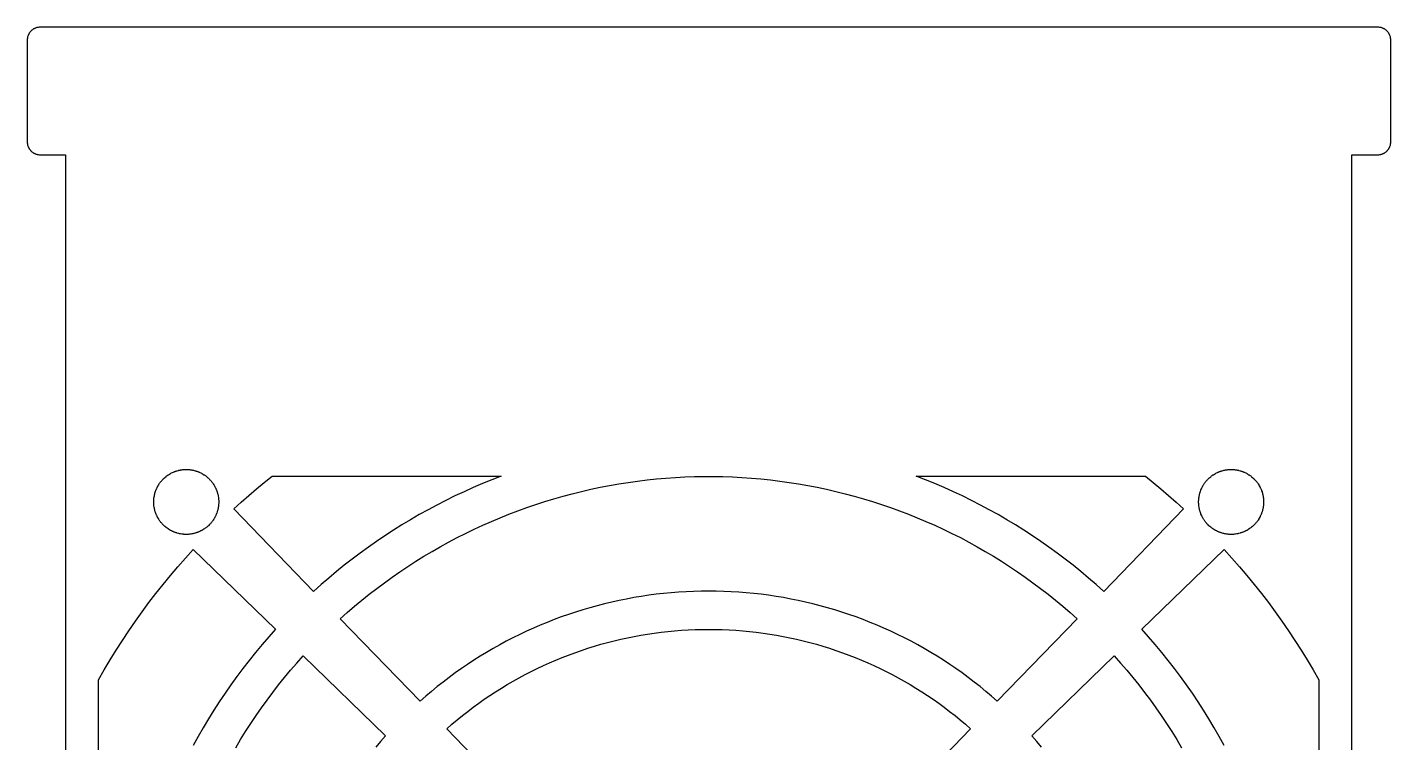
# Model space of a CAD drawing. Header units: metres. Extents: x -3 to 104, y -8 to 148.
# Drawn here: x -3 to 104, y 92.1 to 148.2 of the extents above; entities that cross this region are included whole.
import ezdxf

# ---------------------------------------------------------------- set-up
doc = ezdxf.new("R2010")
doc.units = ezdxf.units.M

msp = doc.modelspace()

# ---------------------------------------------------------------- linework, layer by layer
for p, q in [((-2.90625, 147.673), (-2.91309, 147.656)), ((-2.88281, 147.72), (-2.90625, 147.673)), ((-2.875, 147.734), (-2.88281, 147.72)), ((-2.86621, 147.75), (-2.875, 147.734)), ((-2.85742, 147.765), (-2.86621, 147.75)), ((-2.84766, 147.78), (-2.85742, 147.765)), ((-2.83887, 147.795), (-2.84766, 147.78)), ((-2.8291, 147.81), (-2.83887, 147.795)), ((-2.81934, 147.823), (-2.8291, 147.81)), ((-2.80859, 147.838), (-2.81934, 147.823)), ((-2.79883, 147.852), (-2.80859, 147.838)), ((-2.77734, 147.879), (-2.79883, 147.852)), ((-2.76562, 147.893), (-2.77734, 147.879)), ((-2.75488, 147.906), (-2.76562, 147.893)), ((-2.71973, 147.944), (-2.75488, 147.906)), ((-2.69434, 147.97), (-2.71973, 147.944)), ((-2.65625, 148.005), (-2.69434, 147.97)), ((-2.64258, 148.016), (-2.65625, 148.005)), ((-2.62891, 148.027), (-2.64258, 148.016)), ((-2.60156, 148.049), (-2.62891, 148.027)), ((-2.58789, 148.059), (-2.60156, 148.049)), ((-2.57324, 148.069), (-2.58789, 148.059)), ((-2.55957, 148.079), (-2.57324, 148.069)), ((-2.54492, 148.089), (-2.55957, 148.079)), ((-2.53027, 148.098), (-2.54492, 148.089)), ((-2.51465, 148.107), (-2.53027, 148.098)), ((-2.5, 148.116), (-2.51465, 148.107)), ((-2.48438, 148.125), (-2.5, 148.116)), ((-2.46973, 148.133), (-2.48438, 148.125)), ((-2.42285, 148.156), (-2.46973, 148.133)), ((-2.40625, 148.163), (-2.42285, 148.156)), ((-2.39062, 148.171), (-2.40625, 148.163)), ((-2.375, 148.177), (-2.39062, 148.171)), ((-2.3584, 148.184), (-2.375, 148.177)), ((-2.30859, 148.201), (-2.3584, 148.184)), ((-2.24219, 148.221), (-2.30859, 148.201)), ((-2.22461, 148.225), (-2.24219, 148.221)), ((-2.20801, 148.229), (-2.22461, 148.225)), ((-2.19043, 148.231), (-2.20801, 148.229)), ((-2.17383, 148.234), (-2.19043, 148.231)), ((-2.15625, 148.237), (-2.17383, 148.234)), ((-2.13965, 148.24), (-2.15625, 148.237)), ((-2.06934, 148.248), (-2.13965, 148.24)), ((-2.05273, 148.249), (-2.06934, 148.248)), ((-2.03516, 148.249), (-2.05273, 148.249)), ((-2.01758, 148.25), (-2.03516, 148.249)), ((103.018, 148.25), (-2.01758, 148.25)), ((103.035, 148.249), (103.018, 148.25)), ((103.053, 148.249), (103.035, 148.249)), ((103.069, 148.248), (103.053, 148.249)), ((103.14, 148.24), (103.069, 148.248)), ((103.156, 148.237), (103.14, 148.24)), ((103.174, 148.234), (103.156, 148.237)), ((103.19, 148.231), (103.174, 148.234)), ((103.208, 148.229), (103.19, 148.231)), ((103.225, 148.225), (103.208, 148.229)), ((103.242, 148.221), (103.225, 148.225)), ((103.309, 148.201), (103.242, 148.221)), ((103.358, 148.184), (103.309, 148.201)), ((103.375, 148.177), (103.358, 148.184)), ((103.391, 148.171), (103.375, 148.177)), ((103.406, 148.163), (103.391, 148.171)), ((103.423, 148.156), (103.406, 148.163)), ((103.47, 148.133), (103.423, 148.156)), ((103.484, 148.125), (103.47, 148.133)), ((103.5, 148.116), (103.484, 148.125)), ((103.515, 148.107), (103.5, 148.116)), ((103.53, 148.098), (103.515, 148.107)), ((103.545, 148.089), (103.53, 148.098)), ((103.56, 148.079), (103.545, 148.089)), ((103.573, 148.069), (103.56, 148.079)), ((103.588, 148.059), (103.573, 148.069)), ((103.602, 148.049), (103.588, 148.059)), ((103.629, 148.027), (103.602, 148.049)), ((103.643, 148.016), (103.629, 148.027)), ((103.656, 148.005), (103.643, 148.016)), ((103.694, 147.97), (103.656, 148.005)), ((103.72, 147.944), (103.694, 147.97)), ((103.755, 147.906), (103.72, 147.944)), ((103.766, 147.893), (103.755, 147.906)), ((103.777, 147.879), (103.766, 147.893)), ((103.799, 147.852), (103.777, 147.879)), ((103.809, 147.838), (103.799, 147.852)), ((103.819, 147.823), (103.809, 147.838)), ((103.829, 147.81), (103.819, 147.823)), ((103.839, 147.795), (103.829, 147.81)), ((103.848, 147.78), (103.839, 147.795)), ((103.857, 147.765), (103.848, 147.78)), ((103.866, 147.75), (103.857, 147.765)), ((103.875, 147.734), (103.866, 147.75)), ((103.883, 147.72), (103.875, 147.734)), ((103.906, 147.673), (103.883, 147.72)), ((103.913, 147.656), (103.906, 147.673)), ((-2.99902, 147.285), (-3, 147.268)), ((-3, 147.268), (-3, 139.232)), ((-2.99805, 147.319), (-2.99902, 147.303)), ((-2.99902, 147.303), (-2.99902, 147.285)), ((-2.99023, 147.39), (-2.99805, 147.319)), ((-2.9873, 147.406), (-2.99023, 147.39)), ((-2.98438, 147.424), (-2.9873, 147.406)), ((-2.98145, 147.44), (-2.98438, 147.424)), ((-2.97852, 147.458), (-2.98145, 147.44)), ((-2.97461, 147.475), (-2.97852, 147.458)), ((-2.9707, 147.492), (-2.97461, 147.475)), ((-2.95117, 147.559), (-2.9707, 147.492)), ((-2.93359, 147.608), (-2.95117, 147.559)), ((-2.92676, 147.625), (-2.93359, 147.608)), ((-2.9209, 147.641), (-2.92676, 147.625)), ((-2.91309, 147.656), (-2.9209, 147.641)), ((103.921, 147.641), (103.913, 147.656)), ((103.927, 147.625), (103.921, 147.641)), ((103.934, 147.608), (103.927, 147.625)), ((103.951, 147.559), (103.934, 147.608)), ((103.971, 147.492), (103.951, 147.559)), ((103.975, 147.475), (103.971, 147.492)), ((103.979, 147.458), (103.975, 147.475)), ((103.981, 147.44), (103.979, 147.458)), ((103.984, 147.424), (103.981, 147.44)), ((103.987, 147.406), (103.984, 147.424)), ((103.99, 147.39), (103.987, 147.406)), ((103.998, 147.319), (103.99, 147.39)), ((103.999, 147.303), (103.998, 147.319)), ((103.999, 147.285), (103.999, 147.303)), ((104, 147.268), (103.999, 147.285)), ((104, 139.232), (104, 147.268)), ((-3, 139.232), (-2.99902, 139.215)), ((-2.99902, 139.215), (-2.99902, 139.197)), ((-2.99902, 139.197), (-2.99805, 139.181)), ((-2.99805, 139.181), (-2.99023, 139.11)), ((-2.99023, 139.11), (-2.9873, 139.094)), ((103.987, 139.094), (103.99, 139.11)), ((103.99, 139.11), (103.998, 139.181)), ((103.998, 139.181), (103.999, 139.197)), ((103.999, 139.215), (104, 139.232)), ((103.999, 139.197), (103.999, 139.215)), ((-2.9873, 139.094), (-2.98438, 139.076)), ((-2.98438, 139.076), (-2.98145, 139.06)), ((-2.98145, 139.06), (-2.97852, 139.042)), ((-2.97852, 139.042), (-2.97461, 139.025)), ((-2.97461, 139.025), (-2.9707, 139.008)), ((-2.9707, 139.008), (-2.95117, 138.941)), ((-2.95117, 138.941), (-2.93359, 138.892)), ((-2.93359, 138.892), (-2.92676, 138.875)), ((-2.92676, 138.875), (-2.9209, 138.859)), ((-2.9209, 138.859), (-2.91309, 138.844)), ((-2.91309, 138.844), (-2.90625, 138.827)), ((-2.90625, 138.827), (-2.88281, 138.78)), ((-2.88281, 138.78), (-2.875, 138.766)), ((-2.875, 138.766), (-2.86621, 138.75)), ((-2.86621, 138.75), (-2.85742, 138.735)), ((-2.85742, 138.735), (-2.84766, 138.72)), ((-2.84766, 138.72), (-2.83887, 138.705)), ((-2.83887, 138.705), (-2.8291, 138.69)), ((-2.8291, 138.69), (-2.81934, 138.677)), ((-2.81934, 138.677), (-2.80859, 138.662)), ((-2.80859, 138.662), (-2.79883, 138.648)), ((-2.79883, 138.648), (-2.77734, 138.621)), ((-2.77734, 138.621), (-2.76562, 138.607)), ((-2.76562, 138.607), (-2.75488, 138.594)), ((-2.75488, 138.594), (-2.71973, 138.556)), ((-2.71973, 138.556), (-2.69434, 138.53)), ((-2.69434, 138.53), (-2.65625, 138.495)), ((-2.65625, 138.495), (-2.64258, 138.484)), ((-2.64258, 138.484), (-2.62891, 138.473)), ((-2.62891, 138.473), (-2.60156, 138.451)), ((-2.60156, 138.451), (-2.58789, 138.441)), ((-2.58789, 138.441), (-2.57324, 138.431)), ((-2.57324, 138.431), (-2.55957, 138.421)), ((-2.55957, 138.421), (-2.54492, 138.411)), ((-2.54492, 138.411), (-2.53027, 138.402)), ((-2.53027, 138.402), (-2.51465, 138.393)), ((-2.51465, 138.393), (-2.5, 138.384)), ((-2.5, 138.384), (-2.48438, 138.375)), ((-2.48438, 138.375), (-2.46973, 138.367)), ((-2.46973, 138.367), (-2.42285, 138.344)), ((-2.42285, 138.344), (-2.40625, 138.337)), ((-2.40625, 138.337), (-2.39062, 138.329)), ((-2.39062, 138.329), (-2.375, 138.323)), ((-2.375, 138.323), (-2.3584, 138.316)), ((-2.3584, 138.316), (-2.30859, 138.299)), ((-2.30859, 138.299), (-2.24219, 138.279)), ((-2.24219, 138.279), (-2.22461, 138.275)), ((-2.22461, 138.275), (-2.20801, 138.271)), ((-2.20801, 138.271), (-2.19043, 138.269)), ((-2.19043, 138.269), (-2.17383, 138.266)), ((-2.17383, 138.266), (-2.15625, 138.263)), ((-2.15625, 138.263), (-2.13965, 138.26)), ((-2.13965, 138.26), (-2.06934, 138.252)), ((-2.06934, 138.252), (-2.05273, 138.251)), ((-2.05273, 138.251), (-2.03516, 138.251)), ((-2.03516, 138.251), (-2.01758, 138.25)), ((-2.01758, 138.25), (0, 138.25)), ((0, 138.25), (0, 10)), ((100.95, 10), (100.95, 138.25)), ((100.95, 138.25), (103.018, 138.25)), ((103.018, 138.25), (103.035, 138.251)), ((103.035, 138.251), (103.053, 138.251)), ((103.053, 138.251), (103.069, 138.252)), ((103.069, 138.252), (103.14, 138.26)), ((103.14, 138.26), (103.156, 138.263)), ((103.156, 138.263), (103.174, 138.266)), ((103.174, 138.266), (103.19, 138.269)), ((103.19, 138.269), (103.208, 138.271)), ((103.208, 138.271), (103.225, 138.275)), ((103.225, 138.275), (103.242, 138.279)), ((103.242, 138.279), (103.309, 138.299)), ((103.309, 138.299), (103.358, 138.316)), ((103.358, 138.316), (103.375, 138.323)), ((103.375, 138.323), (103.391, 138.329)), ((103.391, 138.329), (103.406, 138.337)), ((103.406, 138.337), (103.423, 138.344)), ((103.423, 138.344), (103.47, 138.367)), ((103.47, 138.367), (103.484, 138.375)), ((103.484, 138.375), (103.5, 138.384)), ((103.5, 138.384), (103.515, 138.393)), ((103.515, 138.393), (103.53, 138.402)), ((103.53, 138.402), (103.545, 138.411)), ((103.545, 138.411), (103.56, 138.421)), ((103.56, 138.421), (103.573, 138.431)), ((103.573, 138.431), (103.588, 138.441)), ((103.588, 138.441), (103.602, 138.451)), ((103.602, 138.451), (103.629, 138.473)), ((103.629, 138.473), (103.643, 138.484)), ((103.643, 138.484), (103.656, 138.495)), ((103.656, 138.495), (103.694, 138.53)), ((103.694, 138.53), (103.72, 138.556)), ((103.72, 138.556), (103.755, 138.594)), ((103.755, 138.594), (103.766, 138.607)), ((103.766, 138.607), (103.777, 138.621)), ((103.777, 138.621), (103.799, 138.648)), ((103.799, 138.648), (103.809, 138.662)), ((103.809, 138.662), (103.819, 138.677)), ((103.819, 138.677), (103.829, 138.69)), ((103.829, 138.69), (103.839, 138.705)), ((103.839, 138.705), (103.848, 138.72)), ((103.848, 138.72), (103.857, 138.735)), ((103.857, 138.735), (103.866, 138.75)), ((103.866, 138.75), (103.875, 138.766)), ((103.875, 138.766), (103.883, 138.78)), ((103.883, 138.78), (103.906, 138.827)), ((103.906, 138.827), (103.913, 138.844)), ((103.913, 138.844), (103.921, 138.859)), ((103.921, 138.859), (103.927, 138.875)), ((103.927, 138.875), (103.934, 138.892)), ((103.934, 138.892), (103.951, 138.941)), ((103.951, 138.941), (103.971, 139.008)), ((103.971, 139.008), (103.975, 139.025)), ((103.975, 139.025), (103.979, 139.042)), ((103.979, 139.042), (103.981, 139.06)), ((103.981, 139.06), (103.984, 139.076)), ((103.984, 139.076), (103.987, 139.094)), ((8.64453, 113.411), (8.68652, 113.425)), ((8.68652, 113.425), (8.72949, 113.438)), ((8.72949, 113.438), (8.77246, 113.451)), ((8.77246, 113.451), (8.8584, 113.475)), ((8.8584, 113.475), (8.90137, 113.484)), ((8.90137, 113.484), (8.94531, 113.494)), ((8.94531, 113.494), (8.98828, 113.503)), ((8.98828, 113.503), (9.03223, 113.512)), ((9.03223, 113.512), (9.12012, 113.525)), ((9.12012, 113.525), (9.16406, 113.531)), ((9.16406, 113.531), (9.20801, 113.536)), ((9.20801, 113.536), (9.25293, 113.54)), ((9.25293, 113.54), (9.29688, 113.544)), ((9.29688, 113.544), (9.3418, 113.547)), ((9.3418, 113.547), (9.38574, 113.549)), ((9.38574, 113.549), (9.43066, 113.55)), ((9.43066, 113.55), (9.51953, 113.55)), ((9.51953, 113.55), (9.56445, 113.549)), ((9.56445, 113.549), (9.6084, 113.547)), ((9.6084, 113.547), (9.65332, 113.544)), ((9.65332, 113.544), (9.74121, 113.536)), ((9.74121, 113.536), (9.78613, 113.531)), ((9.78613, 113.531), (9.83008, 113.525)), ((9.83008, 113.525), (9.91797, 113.512)), ((9.91797, 113.512), (9.96191, 113.503)), ((9.96191, 113.503), (10.0049, 113.494)), ((10.0049, 113.494), (10.0488, 113.484)), ((10.0488, 113.484), (10.0918, 113.475)), ((10.0918, 113.475), (10.1777, 113.451)), ((10.1777, 113.451), (10.2207, 113.438)), ((10.2207, 113.438), (10.2627, 113.425)), ((10.2627, 113.425), (10.3057, 113.411)), ((90.6445, 113.411), (90.6865, 113.425)), ((90.6865, 113.425), (90.7295, 113.438)), ((90.7295, 113.438), (90.7725, 113.451)), ((90.7725, 113.451), (90.8584, 113.475)), ((90.8584, 113.475), (90.9014, 113.484)), ((90.9014, 113.484), (90.9453, 113.494)), ((90.9453, 113.494), (90.9883, 113.503)), ((90.9883, 113.503), (91.0322, 113.512)), ((91.0322, 113.512), (91.1201, 113.525)), ((91.1201, 113.525), (91.1641, 113.531)), ((91.1641, 113.531), (91.208, 113.536)), ((91.208, 113.536), (91.2529, 113.54)), ((91.2529, 113.54), (91.2969, 113.544)), ((91.2969, 113.544), (91.3418, 113.547)), ((91.3418, 113.547), (91.3857, 113.549)), ((91.3857, 113.549), (91.4307, 113.55)), ((91.4307, 113.55), (91.5195, 113.55)), ((91.5195, 113.55), (91.5645, 113.549)), ((91.5645, 113.549), (91.6084, 113.547)), ((91.6084, 113.547), (91.6533, 113.544)), ((91.6533, 113.544), (91.7412, 113.536)), ((91.7412, 113.536), (91.7861, 113.531)), ((91.7861, 113.531), (91.8301, 113.525)), ((91.8301, 113.525), (91.918, 113.512)), ((91.918, 113.512), (91.9619, 113.503)), ((91.9619, 113.503), (92.0049, 113.494)), ((92.0049, 113.494), (92.0488, 113.484)), ((92.0488, 113.484), (92.0918, 113.475)), ((92.0918, 113.475), (92.1777, 113.451)), ((92.1777, 113.451), (92.2207, 113.438)), ((92.2207, 113.438), (92.2627, 113.425)), ((92.2627, 113.425), (92.3057, 113.411)), ((7.28906, 112.313), (7.3125, 112.352)), ((7.3125, 112.352), (7.33594, 112.389)), ((7.33594, 112.389), (7.36133, 112.426)), ((7.36133, 112.426), (7.38574, 112.463)), ((7.38574, 112.463), (7.41211, 112.499)), ((7.41211, 112.499), (7.43848, 112.534)), ((7.43848, 112.534), (7.46582, 112.57)), ((7.46582, 112.57), (7.49316, 112.604)), ((7.49316, 112.604), (7.52148, 112.639)), ((7.52148, 112.639), (7.55078, 112.673)), ((7.55078, 112.673), (7.58008, 112.706)), ((7.58008, 112.706), (7.61035, 112.739)), ((7.61035, 112.739), (7.64062, 112.771)), ((7.64062, 112.771), (7.67188, 112.803)), ((7.67188, 112.803), (7.73633, 112.865)), ((7.73633, 112.865), (7.76855, 112.895)), ((7.76855, 112.895), (7.80176, 112.925)), ((7.80176, 112.925), (7.87012, 112.981)), ((7.87012, 112.981), (7.90527, 113.01)), ((7.90527, 113.01), (7.94043, 113.036)), ((7.94043, 113.036), (7.97656, 113.063)), ((7.97656, 113.063), (8.04883, 113.114)), ((8.04883, 113.114), (8.08594, 113.139)), ((8.08594, 113.139), (8.16211, 113.186)), ((8.16211, 113.186), (8.23828, 113.23)), ((8.23828, 113.23), (8.27832, 113.252)), ((8.27832, 113.252), (8.31738, 113.272)), ((8.31738, 113.272), (8.39746, 113.312)), ((8.39746, 113.312), (8.4375, 113.329)), ((8.4375, 113.329), (8.47852, 113.348)), ((8.47852, 113.348), (8.51953, 113.364)), ((8.51953, 113.364), (8.56152, 113.381)), ((8.56152, 113.381), (8.60254, 113.396)), ((8.60254, 113.396), (8.64453, 113.411)), ((10.3057, 113.411), (10.3467, 113.396)), ((10.3467, 113.396), (10.3887, 113.381)), ((10.3887, 113.381), (10.4307, 113.364)), ((10.4307, 113.364), (10.4717, 113.348)), ((10.4717, 113.348), (10.5117, 113.329)), ((10.5117, 113.329), (10.5527, 113.312)), ((10.5527, 113.312), (10.6328, 113.272)), ((10.6328, 113.272), (10.6719, 113.252)), ((10.6719, 113.252), (10.7109, 113.23)), ((10.7109, 113.23), (10.75, 113.208)), ((10.75, 113.208), (10.7881, 113.186)), ((10.7881, 113.186), (10.8643, 113.139)), ((10.8643, 113.139), (10.9014, 113.114)), ((10.9014, 113.114), (10.9736, 113.063)), ((10.9736, 113.063), (11.0098, 113.036)), ((11.0098, 113.036), (11.0449, 113.01)), ((11.0449, 113.01), (11.0801, 112.981)), ((11.0801, 112.981), (11.1484, 112.925)), ((11.1484, 112.925), (11.1816, 112.895)), ((11.1816, 112.895), (11.2139, 112.865)), ((11.2139, 112.865), (11.2783, 112.803)), ((11.2783, 112.803), (11.3096, 112.771)), ((11.3096, 112.771), (11.3398, 112.739)), ((11.3398, 112.739), (11.3701, 112.706)), ((11.3701, 112.706), (11.3994, 112.673)), ((11.3994, 112.673), (11.4287, 112.639)), ((11.4287, 112.639), (11.457, 112.604)), ((11.457, 112.604), (11.4844, 112.57)), ((11.4844, 112.57), (11.5117, 112.534)), ((11.5117, 112.534), (11.5381, 112.499)), ((11.5381, 112.499), (11.5635, 112.463)), ((11.5635, 112.463), (11.5889, 112.426)), ((11.5889, 112.426), (11.6377, 112.352)), ((11.6377, 112.352), (11.6611, 112.313)), ((14.9863, 112.019), (15.5938, 112.523)), ((15.5938, 112.523), (16.208, 113.021)), ((16.208, 113.021), (34.1885, 113.021)), ((32.7217, 112.437), (31.9961, 112.125)), ((33.4531, 112.734), (32.7217, 112.437)), ((34.1885, 113.021), (33.4531, 112.734)), ((42.6836, 112.288), (43.4189, 112.417)), ((43.4189, 112.417), (44.1553, 112.533)), ((44.1553, 112.533), (44.8945, 112.637)), ((44.8945, 112.637), (45.6348, 112.727)), ((45.6348, 112.727), (46.377, 112.805)), ((46.377, 112.805), (47.1211, 112.869)), ((47.1211, 112.869), (47.8652, 112.921)), ((47.8652, 112.921), (48.6104, 112.96)), ((48.6104, 112.96), (49.3555, 112.985)), ((49.3555, 112.985), (50.1016, 112.998)), ((50.1016, 112.998), (50.8477, 112.998)), ((50.8477, 112.998), (51.5938, 112.985)), ((51.5938, 112.985), (52.3398, 112.96)), ((52.3398, 112.96), (53.085, 112.921)), ((53.085, 112.921), (53.8291, 112.869)), ((53.8291, 112.869), (54.5723, 112.805)), ((54.5723, 112.805), (55.3145, 112.727)), ((55.3145, 112.727), (56.0557, 112.637)), ((56.0557, 112.637), (56.7939, 112.533)), ((56.7939, 112.533), (57.5312, 112.417)), ((57.5312, 112.417), (58.2666, 112.288)), ((67.4971, 112.734), (66.7607, 113.021)), ((66.7607, 113.021), (84.7422, 113.021)), ((68.2285, 112.437), (67.4971, 112.734)), ((68.9541, 112.125), (68.2285, 112.437)), ((84.7422, 113.021), (85.3564, 112.523)), ((85.3564, 112.523), (85.9639, 112.019)), ((89.2891, 112.313), (89.3125, 112.352)), ((89.3125, 112.352), (89.3359, 112.389)), ((89.3359, 112.389), (89.3613, 112.426)), ((89.3613, 112.426), (89.3857, 112.463)), ((89.3857, 112.463), (89.4121, 112.499)), ((89.4121, 112.499), (89.4385, 112.534)), ((89.4385, 112.534), (89.4658, 112.57)), ((89.4658, 112.57), (89.4932, 112.604)), ((89.4932, 112.604), (89.5215, 112.639)), ((89.5215, 112.639), (89.5508, 112.673)), ((89.5508, 112.673), (89.5801, 112.706)), ((89.5801, 112.706), (89.6104, 112.739)), ((89.6104, 112.739), (89.6406, 112.771)), ((89.6406, 112.771), (89.6719, 112.803)), ((89.6719, 112.803), (89.7363, 112.865)), ((89.7363, 112.865), (89.7686, 112.895)), ((89.7686, 112.895), (89.8018, 112.925)), ((89.8018, 112.925), (89.8701, 112.981)), ((89.8701, 112.981), (89.9053, 113.01)), ((89.9053, 113.01), (89.9404, 113.036)), ((89.9404, 113.036), (89.9766, 113.063)), ((89.9766, 113.063), (90.0488, 113.114)), ((90.0488, 113.114), (90.0859, 113.139)), ((90.0859, 113.139), (90.1621, 113.186)), ((90.1621, 113.186), (90.2383, 113.23)), ((90.2383, 113.23), (90.2783, 113.252)), ((90.2783, 113.252), (90.3174, 113.272)), ((90.3174, 113.272), (90.3975, 113.312)), ((90.3975, 113.312), (90.4375, 113.329)), ((90.4375, 113.329), (90.4785, 113.348)), ((90.4785, 113.348), (90.5195, 113.364)), ((90.5195, 113.364), (90.5615, 113.381)), ((90.5615, 113.381), (90.6025, 113.396)), ((90.6025, 113.396), (90.6445, 113.411)), ((92.3057, 113.411), (92.3467, 113.396)), ((92.3467, 113.396), (92.3887, 113.381)), ((92.3887, 113.381), (92.4307, 113.364)), ((92.4307, 113.364), (92.4717, 113.348)), ((92.4717, 113.348), (92.5117, 113.329)), ((92.5117, 113.329), (92.5527, 113.312)), ((92.5527, 113.312), (92.6328, 113.272)), ((92.6328, 113.272), (92.6719, 113.252)), ((92.6719, 113.252), (92.7109, 113.23)), ((92.7109, 113.23), (92.75, 113.208)), ((92.75, 113.208), (92.7881, 113.186)), ((92.7881, 113.186), (92.8643, 113.139)), ((92.8643, 113.139), (92.9014, 113.114)), ((92.9014, 113.114), (92.9736, 113.063)), ((92.9736, 113.063), (93.0098, 113.036)), ((93.0098, 113.036), (93.0449, 113.01)), ((93.0449, 113.01), (93.0801, 112.981)), ((93.0801, 112.981), (93.1484, 112.925)), ((93.1484, 112.925), (93.1816, 112.895)), ((93.1816, 112.895), (93.2139, 112.865)), ((93.2139, 112.865), (93.2783, 112.803)), ((93.2783, 112.803), (93.3096, 112.771)), ((93.3096, 112.771), (93.3398, 112.739)), ((93.3398, 112.739), (93.3701, 112.706)), ((93.3701, 112.706), (93.3994, 112.673)), ((93.3994, 112.673), (93.4287, 112.639)), ((93.4287, 112.639), (93.457, 112.604)), ((93.457, 112.604), (93.4844, 112.57)), ((93.4844, 112.57), (93.5117, 112.534)), ((93.5117, 112.534), (93.5381, 112.499)), ((93.5381, 112.499), (93.5635, 112.463)), ((93.5635, 112.463), (93.5889, 112.426)), ((93.5889, 112.426), (93.6377, 112.352)), ((93.6377, 112.352), (93.6611, 112.313)), ((6.93457, 111.223), (6.94434, 111.311)), ((6.94434, 111.311), (6.95605, 111.398)), ((6.95605, 111.398), (6.97168, 111.486)), ((6.97168, 111.486), (6.98047, 111.53)), ((6.98047, 111.53), (6.99023, 111.573)), ((6.99023, 111.573), (7.00098, 111.617)), ((7.00098, 111.617), (7.01172, 111.66)), ((7.01172, 111.66), (7.02344, 111.703)), ((7.02344, 111.703), (7.03613, 111.745)), ((7.03613, 111.745), (7.0498, 111.788)), ((7.0498, 111.788), (7.06348, 111.83)), ((7.06348, 111.83), (7.09473, 111.914)), ((7.09473, 111.914), (7.11035, 111.955)), ((7.11035, 111.955), (7.14551, 112.037)), ((7.14551, 112.037), (7.16406, 112.078)), ((7.16406, 112.078), (7.18262, 112.118)), ((7.18262, 112.118), (7.20312, 112.157)), ((7.20312, 112.157), (7.22363, 112.197)), ((7.22363, 112.197), (7.2666, 112.275)), ((7.2666, 112.275), (7.28906, 112.313)), ((11.6611, 112.313), (11.6836, 112.275)), ((11.6836, 112.275), (11.7266, 112.197)), ((11.7266, 112.197), (11.7471, 112.157)), ((11.7471, 112.157), (11.7666, 112.118)), ((11.7666, 112.118), (11.7861, 112.078)), ((11.7861, 112.078), (11.8047, 112.037)), ((11.8047, 112.037), (11.8223, 111.996)), ((11.8223, 111.996), (11.8555, 111.914)), ((11.8555, 111.914), (11.8711, 111.872)), ((11.8711, 111.872), (11.9004, 111.788)), ((11.9004, 111.788), (11.9141, 111.745)), ((11.9141, 111.745), (11.9258, 111.703)), ((11.9258, 111.703), (11.9385, 111.66)), ((11.9385, 111.66), (11.9492, 111.617)), ((11.9492, 111.617), (11.96, 111.573)), ((11.96, 111.573), (11.9697, 111.53)), ((11.9697, 111.53), (11.9785, 111.486)), ((11.9785, 111.486), (11.9863, 111.442)), ((11.9863, 111.442), (12, 111.354)), ((12, 111.354), (12.0059, 111.311)), ((12.0059, 111.311), (12.0156, 111.223)), ((13.793, 110.981), (14.3857, 111.504)), ((14.3857, 111.504), (14.9863, 112.019)), ((30.5605, 111.466), (29.8516, 111.118)), ((31.2754, 111.802), (30.5605, 111.466)), ((31.9961, 112.125), (31.2754, 111.802)), ((38.3311, 111.249), (39.0488, 111.454)), ((39.0488, 111.454), (39.7695, 111.646)), ((39.7695, 111.646), (40.4941, 111.825)), ((40.4941, 111.825), (41.2207, 111.992)), ((41.2207, 111.992), (41.9512, 112.146)), ((41.9512, 112.146), (42.6836, 112.288)), ((58.2666, 112.288), (58.999, 112.146)), ((58.999, 112.146), (59.7295, 111.992)), ((59.7295, 111.992), (60.4561, 111.825)), ((60.4561, 111.825), (61.1807, 111.646)), ((61.1807, 111.646), (61.9014, 111.454)), ((61.9014, 111.454), (62.6191, 111.249)), ((69.6748, 111.802), (68.9541, 112.125)), ((70.3896, 111.466), (69.6748, 111.802)), ((71.0986, 111.118), (70.3896, 111.466)), ((85.9639, 112.019), (86.5645, 111.504)), ((86.5645, 111.504), (87.1562, 110.981)), ((88.9346, 111.223), (88.9443, 111.311)), ((88.9443, 111.311), (88.9561, 111.398)), ((88.9561, 111.398), (88.9717, 111.486)), ((88.9717, 111.486), (88.9805, 111.53)), ((88.9805, 111.53), (88.9902, 111.573)), ((88.9902, 111.573), (89.001, 111.617)), ((89.001, 111.617), (89.0117, 111.66)), ((89.0117, 111.66), (89.0234, 111.703)), ((89.0234, 111.703), (89.0361, 111.745)), ((89.0361, 111.745), (89.0498, 111.788)), ((89.0498, 111.788), (89.0635, 111.83)), ((89.0635, 111.83), (89.0947, 111.914)), ((89.0947, 111.914), (89.1104, 111.955)), ((89.1104, 111.955), (89.1455, 112.037)), ((89.1455, 112.037), (89.1641, 112.078)), ((89.1641, 112.078), (89.1826, 112.118)), ((89.1826, 112.118), (89.2031, 112.157)), ((89.2031, 112.157), (89.2236, 112.197)), ((89.2236, 112.197), (89.2666, 112.275)), ((89.2666, 112.275), (89.2891, 112.313)), ((93.6611, 112.313), (93.6836, 112.275)), ((93.6836, 112.275), (93.7266, 112.197)), ((93.7266, 112.197), (93.7471, 112.157)), ((93.7471, 112.157), (93.7666, 112.118)), ((93.7666, 112.118), (93.7861, 112.078)), ((93.7861, 112.078), (93.8047, 112.037)), ((93.8047, 112.037), (93.8223, 111.996)), ((93.8223, 111.996), (93.8555, 111.914)), ((93.8555, 111.914), (93.8711, 111.872)), ((93.8711, 111.872), (93.9004, 111.788)), ((93.9004, 111.788), (93.9141, 111.745)), ((93.9141, 111.745), (93.9258, 111.703)), ((93.9258, 111.703), (93.9385, 111.66)), ((93.9385, 111.66), (93.9492, 111.617)), ((93.9492, 111.617), (93.96, 111.573)), ((93.96, 111.573), (93.9697, 111.53)), ((93.9697, 111.53), (93.9785, 111.486)), ((93.9785, 111.486), (93.9863, 111.442)), ((93.9863, 111.442), (94, 111.354)), ((94, 111.354), (94.0059, 111.311)), ((94.0059, 111.311), (94.0156, 111.223)), ((6.9248, 111), (6.92676, 111.089)), ((6.92676, 110.911), (6.9248, 111)), ((6.92676, 111.089), (6.92871, 111.134)), ((6.92871, 110.866), (6.92676, 110.911)), ((6.92871, 111.134), (6.93164, 111.178)), ((6.93164, 110.822), (6.92871, 110.866)), ((6.93164, 111.178), (6.93457, 111.223)), ((6.93457, 110.777), (6.93164, 110.822)), ((6.94434, 110.689), (6.93457, 110.777)), ((6.95605, 110.602), (6.94434, 110.689)), ((6.97168, 110.514), (6.95605, 110.602)), ((6.98047, 110.47), (6.97168, 110.514)), ((6.99023, 110.427), (6.98047, 110.47)), ((7.00098, 110.383), (6.99023, 110.427)), ((7.01172, 110.34), (7.00098, 110.383)), ((7.02344, 110.297), (7.01172, 110.34)), ((7.03613, 110.255), (7.02344, 110.297)), ((7.0498, 110.212), (7.03613, 110.255)), ((7.06348, 110.17), (7.0498, 110.212)), ((11.9004, 110.212), (11.8711, 110.128)), ((11.9141, 110.255), (11.9004, 110.212)), ((11.9258, 110.297), (11.9141, 110.255)), ((11.9385, 110.34), (11.9258, 110.297)), ((11.9492, 110.383), (11.9385, 110.34)), ((11.96, 110.427), (11.9492, 110.383)), ((11.9697, 110.47), (11.96, 110.427)), ((11.9785, 110.514), (11.9697, 110.47)), ((11.9863, 110.558), (11.9785, 110.514)), ((12, 110.646), (11.9863, 110.558)), ((12.0059, 110.689), (12, 110.646)), ((12.0156, 110.777), (12.0059, 110.689)), ((12.0156, 111.223), (12.0186, 111.178)), ((12.0186, 110.822), (12.0156, 110.777)), ((12.0186, 111.178), (12.0215, 111.134)), ((12.0215, 110.866), (12.0186, 110.822)), ((12.0215, 111.134), (12.0234, 111.089)), ((12.0234, 110.911), (12.0215, 110.866)), ((12.0234, 111.089), (12.0254, 111)), ((12.0254, 111), (12.0234, 110.911)), ((13.208, 110.45), (13.793, 110.981)), ((19.4727, 103.982), (13.208, 110.45)), ((28.4521, 110.386), (27.7627, 110.002)), ((29.1494, 110.758), (28.4521, 110.386)), ((29.8516, 111.118), (29.1494, 110.758)), ((34.8018, 110.042), (35.499, 110.308)), ((35.499, 110.308), (36.2012, 110.562)), ((36.2012, 110.562), (36.9072, 110.804)), ((36.9072, 110.804), (37.6172, 111.032)), ((37.6172, 111.032), (38.3311, 111.249)), ((62.6191, 111.249), (63.333, 111.032)), ((63.333, 111.032), (64.043, 110.804)), ((64.043, 110.804), (64.749, 110.562)), ((64.749, 110.562), (65.4512, 110.308)), ((65.4512, 110.308), (66.1475, 110.042)), ((71.8008, 110.758), (71.0986, 111.118)), ((72.4971, 110.386), (71.8008, 110.758)), ((73.1875, 110.002), (72.4971, 110.386)), ((87.7412, 110.45), (81.4775, 103.982)), ((87.1562, 110.981), (87.7412, 110.45)), ((88.9248, 111), (88.9268, 111.089)), ((88.9268, 110.911), (88.9248, 111)), ((88.9268, 111.089), (88.9287, 111.134)), ((88.9287, 110.866), (88.9268, 110.911)), ((88.9287, 111.134), (88.9316, 111.178)), ((88.9316, 110.822), (88.9287, 110.866)), ((88.9316, 111.178), (88.9346, 111.223)), ((88.9346, 110.777), (88.9316, 110.822)), ((88.9443, 110.689), (88.9346, 110.777)), ((88.9561, 110.602), (88.9443, 110.689)), ((88.9717, 110.514), (88.9561, 110.602)), ((88.9805, 110.47), (88.9717, 110.514)), ((88.9902, 110.427), (88.9805, 110.47)), ((89.001, 110.383), (88.9902, 110.427)), ((89.0117, 110.34), (89.001, 110.383)), ((89.0234, 110.297), (89.0117, 110.34)), ((89.0361, 110.255), (89.0234, 110.297)), ((89.0498, 110.212), (89.0361, 110.255)), ((89.0635, 110.17), (89.0498, 110.212)), ((93.9004, 110.212), (93.8711, 110.128)), ((93.9141, 110.255), (93.9004, 110.212)), ((93.9258, 110.297), (93.9141, 110.255)), ((93.9385, 110.34), (93.9258, 110.297)), ((93.9492, 110.383), (93.9385, 110.34)), ((93.96, 110.427), (93.9492, 110.383)), ((93.9697, 110.47), (93.96, 110.427)), ((93.9785, 110.514), (93.9697, 110.47)), ((93.9863, 110.558), (93.9785, 110.514)), ((94, 110.646), (93.9863, 110.558)), ((94.0059, 110.689), (94, 110.646)), ((94.0156, 110.777), (94.0059, 110.689)), ((94.0156, 111.223), (94.0186, 111.178)), ((94.0186, 110.822), (94.0156, 110.777)), ((94.0186, 111.178), (94.0215, 111.134)), ((94.0215, 110.866), (94.0186, 110.822)), ((94.0215, 111.134), (94.0234, 111.089)), ((94.0234, 110.911), (94.0215, 110.866)), ((94.0234, 111.089), (94.0254, 111)), ((94.0254, 111), (94.0234, 110.911)), ((7.09473, 110.086), (7.06348, 110.17)), ((7.11035, 110.045), (7.09473, 110.086)), ((7.14551, 109.963), (7.11035, 110.045)), ((7.16406, 109.922), (7.14551, 109.963)), ((7.18262, 109.882), (7.16406, 109.922)), ((7.20312, 109.843), (7.18262, 109.882)), ((7.22363, 109.803), (7.20312, 109.843)), ((7.2666, 109.725), (7.22363, 109.803)), ((7.28906, 109.687), (7.2666, 109.725)), ((7.3125, 109.648), (7.28906, 109.687)), ((7.33594, 109.611), (7.3125, 109.648)), ((7.36133, 109.574), (7.33594, 109.611)), ((7.38574, 109.537), (7.36133, 109.574)), ((7.41211, 109.501), (7.38574, 109.537)), ((7.43848, 109.466), (7.41211, 109.501)), ((7.46582, 109.43), (7.43848, 109.466)), ((7.49316, 109.396), (7.46582, 109.43)), ((7.52148, 109.361), (7.49316, 109.396)), ((7.55078, 109.327), (7.52148, 109.361)), ((7.58008, 109.294), (7.55078, 109.327)), ((7.61035, 109.261), (7.58008, 109.294)), ((7.64062, 109.229), (7.61035, 109.261)), ((7.67188, 109.197), (7.64062, 109.229)), ((7.73633, 109.135), (7.67188, 109.197)), ((11.2783, 109.197), (11.2139, 109.135)), ((11.3096, 109.229), (11.2783, 109.197)), ((11.3398, 109.261), (11.3096, 109.229)), ((11.3701, 109.294), (11.3398, 109.261)), ((11.3994, 109.327), (11.3701, 109.294)), ((11.4287, 109.361), (11.3994, 109.327)), ((11.457, 109.396), (11.4287, 109.361)), ((11.4844, 109.43), (11.457, 109.396)), ((11.5117, 109.466), (11.4844, 109.43)), ((11.5381, 109.501), (11.5117, 109.466)), ((11.5635, 109.537), (11.5381, 109.501)), ((11.5889, 109.574), (11.5635, 109.537)), ((11.6377, 109.648), (11.5889, 109.574)), ((11.6611, 109.687), (11.6377, 109.648)), ((11.6836, 109.725), (11.6611, 109.687)), ((11.7266, 109.803), (11.6836, 109.725)), ((11.7471, 109.843), (11.7266, 109.803)), ((11.7666, 109.882), (11.7471, 109.843)), ((11.7861, 109.922), (11.7666, 109.882)), ((11.8047, 109.963), (11.7861, 109.922)), ((11.8223, 110.004), (11.8047, 109.963)), ((11.8555, 110.086), (11.8223, 110.004)), ((11.8711, 110.128), (11.8555, 110.086)), ((26.4023, 109.198), (25.7334, 108.779)), ((27.0791, 109.605), (26.4023, 109.198)), ((27.7627, 110.002), (27.0791, 109.605)), ((32.0625, 108.858), (32.7402, 109.172)), ((32.7402, 109.172), (33.4219, 109.474)), ((33.4219, 109.474), (34.1094, 109.764)), ((34.1094, 109.764), (34.8018, 110.042)), ((66.1475, 110.042), (66.8398, 109.764)), ((66.8398, 109.764), (67.5273, 109.474)), ((67.5273, 109.474), (68.21, 109.172)), ((68.21, 109.172), (68.8877, 108.858)), ((73.8711, 109.605), (73.1875, 110.002)), ((74.5469, 109.198), (73.8711, 109.605)), ((75.2168, 108.779), (74.5469, 109.198)), ((89.0947, 110.086), (89.0635, 110.17)), ((89.1104, 110.045), (89.0947, 110.086)), ((89.1455, 109.963), (89.1104, 110.045)), ((89.1641, 109.922), (89.1455, 109.963)), ((89.1826, 109.882), (89.1641, 109.922)), ((89.2031, 109.843), (89.1826, 109.882)), ((89.2236, 109.803), (89.2031, 109.843)), ((89.2666, 109.725), (89.2236, 109.803)), ((89.2891, 109.687), (89.2666, 109.725)), ((89.3125, 109.648), (89.2891, 109.687)), ((89.3359, 109.611), (89.3125, 109.648)), ((89.3613, 109.574), (89.3359, 109.611)), ((89.3857, 109.537), (89.3613, 109.574)), ((89.4121, 109.501), (89.3857, 109.537)), ((89.4385, 109.466), (89.4121, 109.501)), ((89.4658, 109.43), (89.4385, 109.466)), ((89.4932, 109.396), (89.4658, 109.43)), ((89.5215, 109.361), (89.4932, 109.396)), ((89.5508, 109.327), (89.5215, 109.361)), ((89.5801, 109.294), (89.5508, 109.327)), ((89.6104, 109.261), (89.5801, 109.294)), ((89.6406, 109.229), (89.6104, 109.261)), ((89.6719, 109.197), (89.6406, 109.229)), ((89.7363, 109.135), (89.6719, 109.197)), ((93.2783, 109.197), (93.2139, 109.135)), ((93.3096, 109.229), (93.2783, 109.197)), ((93.3398, 109.261), (93.3096, 109.229)), ((93.3701, 109.294), (93.3398, 109.261)), ((93.3994, 109.327), (93.3701, 109.294)), ((93.4287, 109.361), (93.3994, 109.327)), ((93.457, 109.396), (93.4287, 109.361)), ((93.4844, 109.43), (93.457, 109.396)), ((93.5117, 109.466), (93.4844, 109.43)), ((93.5381, 109.501), (93.5117, 109.466)), ((93.5635, 109.537), (93.5381, 109.501)), ((93.5889, 109.574), (93.5635, 109.537)), ((93.6377, 109.648), (93.5889, 109.574)), ((93.6611, 109.687), (93.6377, 109.648)), ((93.6836, 109.725), (93.6611, 109.687)), ((93.7266, 109.803), (93.6836, 109.725)), ((93.7471, 109.843), (93.7266, 109.803)), ((93.7666, 109.882), (93.7471, 109.843)), ((93.7861, 109.922), (93.7666, 109.882)), ((93.8047, 109.963), (93.7861, 109.922)), ((93.8223, 110.004), (93.8047, 109.963)), ((93.8555, 110.086), (93.8223, 110.004)), ((93.8711, 110.128), (93.8555, 110.086)), ((7.76855, 109.105), (7.73633, 109.135)), ((7.80176, 109.075), (7.76855, 109.105)), ((7.87012, 109.019), (7.80176, 109.075)), ((7.90527, 108.99), (7.87012, 109.019)), ((7.94043, 108.964), (7.90527, 108.99)), ((7.97656, 108.937), (7.94043, 108.964)), ((8.04883, 108.886), (7.97656, 108.937)), ((8.08594, 108.861), (8.04883, 108.886)), ((8.16211, 108.814), (8.08594, 108.861)), ((8.23828, 108.77), (8.16211, 108.814)), ((8.27832, 108.748), (8.23828, 108.77)), ((8.31738, 108.728), (8.27832, 108.748)), ((8.39746, 108.688), (8.31738, 108.728)), ((8.4375, 108.671), (8.39746, 108.688)), ((8.47852, 108.652), (8.4375, 108.671)), ((8.51953, 108.636), (8.47852, 108.652)), ((8.56152, 108.619), (8.51953, 108.636)), ((8.60254, 108.604), (8.56152, 108.619)), ((8.64453, 108.589), (8.60254, 108.604)), ((8.68652, 108.575), (8.64453, 108.589)), ((8.72949, 108.562), (8.68652, 108.575)), ((8.77246, 108.549), (8.72949, 108.562)), ((8.8584, 108.525), (8.77246, 108.549)), ((8.90137, 108.516), (8.8584, 108.525)), ((8.94531, 108.506), (8.90137, 108.516)), ((8.98828, 108.497), (8.94531, 108.506)), ((9.03223, 108.488), (8.98828, 108.497)), ((9.12012, 108.475), (9.03223, 108.488)), ((9.16406, 108.469), (9.12012, 108.475)), ((9.20801, 108.464), (9.16406, 108.469)), ((9.25293, 108.46), (9.20801, 108.464)), ((9.29688, 108.456), (9.25293, 108.46)), ((9.3418, 108.453), (9.29688, 108.456)), ((9.38574, 108.451), (9.3418, 108.453)), ((9.43066, 108.45), (9.38574, 108.451)), ((9.51953, 108.45), (9.43066, 108.45)), ((9.56445, 108.451), (9.51953, 108.45)), ((9.6084, 108.453), (9.56445, 108.451)), ((9.65332, 108.456), (9.6084, 108.453)), ((9.74121, 108.464), (9.65332, 108.456)), ((9.78613, 108.469), (9.74121, 108.464)), ((9.83008, 108.475), (9.78613, 108.469)), ((9.91797, 108.488), (9.83008, 108.475)), ((9.96191, 108.497), (9.91797, 108.488)), ((10.0049, 108.506), (9.96191, 108.497)), ((10.0488, 108.516), (10.0049, 108.506)), ((10.0918, 108.525), (10.0488, 108.516)), ((10.1777, 108.549), (10.0918, 108.525)), ((10.2207, 108.562), (10.1777, 108.549)), ((10.2627, 108.575), (10.2207, 108.562)), ((10.3057, 108.589), (10.2627, 108.575)), ((10.3467, 108.604), (10.3057, 108.589)), ((10.3887, 108.619), (10.3467, 108.604)), ((10.4307, 108.636), (10.3887, 108.619)), ((10.4717, 108.652), (10.4307, 108.636)), ((10.5117, 108.671), (10.4717, 108.652)), ((10.5527, 108.688), (10.5117, 108.671)), ((10.6328, 108.728), (10.5527, 108.688)), ((10.6719, 108.748), (10.6328, 108.728)), ((10.7109, 108.77), (10.6719, 108.748)), ((10.75, 108.792), (10.7109, 108.77)), ((10.7881, 108.814), (10.75, 108.792)), ((10.8643, 108.861), (10.7881, 108.814)), ((10.9014, 108.886), (10.8643, 108.861)), ((10.9736, 108.937), (10.9014, 108.886)), ((11.0098, 108.964), (10.9736, 108.937)), ((11.0449, 108.99), (11.0098, 108.964)), ((11.0801, 109.019), (11.0449, 108.99)), ((11.1484, 109.075), (11.0801, 109.019)), ((11.1816, 109.105), (11.1484, 109.075)), ((11.2139, 109.135), (11.1816, 109.105)), ((25.0713, 108.349), (24.417, 107.907)), ((25.7334, 108.779), (25.0713, 108.349)), ((30.0654, 107.848), (30.7256, 108.196)), ((30.7256, 108.196), (31.3916, 108.533)), ((31.3916, 108.533), (32.0625, 108.858)), ((68.8877, 108.858), (69.5586, 108.533)), ((69.5586, 108.533), (70.2246, 108.196)), ((70.2246, 108.196), (70.8838, 107.848)), ((75.8789, 108.349), (75.2168, 108.779)), ((76.5332, 107.907), (75.8789, 108.349)), ((89.7686, 109.105), (89.7363, 109.135)), ((89.8018, 109.075), (89.7686, 109.105)), ((89.8701, 109.019), (89.8018, 109.075)), ((89.9053, 108.99), (89.8701, 109.019)), ((89.9404, 108.964), (89.9053, 108.99)), ((89.9766, 108.937), (89.9404, 108.964)), ((90.0488, 108.886), (89.9766, 108.937)), ((90.0859, 108.861), (90.0488, 108.886)), ((90.1621, 108.814), (90.0859, 108.861)), ((90.2383, 108.77), (90.1621, 108.814)), ((90.2783, 108.748), (90.2383, 108.77)), ((90.3174, 108.728), (90.2783, 108.748)), ((90.3975, 108.688), (90.3174, 108.728)), ((90.4375, 108.671), (90.3975, 108.688)), ((90.4785, 108.652), (90.4375, 108.671)), ((90.5195, 108.636), (90.4785, 108.652)), ((90.5615, 108.619), (90.5195, 108.636)), ((90.6025, 108.604), (90.5615, 108.619)), ((90.6445, 108.589), (90.6025, 108.604)), ((90.6865, 108.575), (90.6445, 108.589)), ((90.7295, 108.562), (90.6865, 108.575)), ((90.7725, 108.549), (90.7295, 108.562)), ((90.8584, 108.525), (90.7725, 108.549)), ((90.9014, 108.516), (90.8584, 108.525)), ((90.9453, 108.506), (90.9014, 108.516)), ((90.9883, 108.497), (90.9453, 108.506)), ((91.0322, 108.488), (90.9883, 108.497)), ((91.1201, 108.475), (91.0322, 108.488)), ((91.1641, 108.469), (91.1201, 108.475)), ((91.208, 108.464), (91.1641, 108.469)), ((91.2529, 108.46), (91.208, 108.464)), ((91.2969, 108.456), (91.2529, 108.46)), ((91.3418, 108.453), (91.2969, 108.456)), ((91.3857, 108.451), (91.3418, 108.453)), ((91.4307, 108.45), (91.3857, 108.451)), ((91.5195, 108.45), (91.4307, 108.45)), ((91.5645, 108.451), (91.5195, 108.45)), ((91.6084, 108.453), (91.5645, 108.451)), ((91.6533, 108.456), (91.6084, 108.453)), ((91.7412, 108.464), (91.6533, 108.456)), ((91.7861, 108.469), (91.7412, 108.464)), ((91.8301, 108.475), (91.7861, 108.469)), ((91.918, 108.488), (91.8301, 108.475)), ((91.9619, 108.497), (91.918, 108.488)), ((92.0049, 108.506), (91.9619, 108.497)), ((92.0488, 108.516), (92.0049, 108.506)), ((92.0918, 108.525), (92.0488, 108.516)), ((92.1777, 108.549), (92.0918, 108.525)), ((92.2207, 108.562), (92.1777, 108.549)), ((92.2627, 108.575), (92.2207, 108.562)), ((92.3057, 108.589), (92.2627, 108.575)), ((92.3467, 108.604), (92.3057, 108.589)), ((92.3887, 108.619), (92.3467, 108.604)), ((92.4307, 108.636), (92.3887, 108.619)), ((92.4717, 108.652), (92.4307, 108.636)), ((92.5117, 108.671), (92.4717, 108.652)), ((92.5527, 108.688), (92.5117, 108.671)), ((92.6328, 108.728), (92.5527, 108.688)), ((92.6719, 108.748), (92.6328, 108.728)), ((92.7109, 108.77), (92.6719, 108.748)), ((92.75, 108.792), (92.7109, 108.77)), ((92.7881, 108.814), (92.75, 108.792)), ((92.8643, 108.861), (92.7881, 108.814)), ((92.9014, 108.886), (92.8643, 108.861)), ((92.9736, 108.937), (92.9014, 108.886)), ((93.0098, 108.964), (92.9736, 108.937)), ((93.0449, 108.99), (93.0098, 108.964)), ((93.0801, 109.019), (93.0449, 108.99)), ((93.1484, 109.075), (93.0801, 109.019)), ((93.1816, 109.105), (93.1484, 109.075)), ((93.2139, 109.135), (93.1816, 109.105)), ((9.41699, 106.596), (10.0254, 107.267)), ((10.0254, 107.267), (16.4922, 101.003)), ((23.7695, 107.454), (23.1309, 106.99)), ((24.417, 107.907), (23.7695, 107.454)), ((28.124, 106.734), (28.7646, 107.117)), ((28.7646, 107.117), (29.4121, 107.488)), ((29.4121, 107.488), (30.0654, 107.848)), ((70.8838, 107.848), (71.5381, 107.488)), ((71.5381, 107.488), (72.1855, 107.117)), ((72.1855, 107.117), (72.8262, 106.734)), ((77.1797, 107.454), (76.5332, 107.907)), ((77.8193, 106.99), (77.1797, 107.454)), ((84.458, 101.003), (90.9248, 107.267)), ((90.9248, 107.267), (91.5332, 106.596)), ((8.82031, 105.915), (9.41699, 106.596)), ((21.877, 106.03), (21.2627, 105.534)), ((22.5, 106.516), (21.877, 106.03)), ((23.1309, 106.99), (22.5, 106.516)), ((26.2432, 105.521), (26.8633, 105.937)), ((26.8633, 105.937), (27.4902, 106.341)), ((27.4902, 106.341), (28.124, 106.734)), ((72.8262, 106.734), (73.46, 106.341)), ((73.46, 106.341), (74.0869, 105.937)), ((74.0869, 105.937), (74.707, 105.521)), ((78.4502, 106.516), (77.8193, 106.99)), ((79.0732, 106.03), (78.4502, 106.516)), ((79.6875, 105.534), (79.0732, 106.03)), ((91.5332, 106.596), (92.1299, 105.915)), ((7.66113, 104.525), (8.23535, 105.225)), ((8.23535, 105.225), (8.82031, 105.915)), ((20.6572, 105.027), (20.0605, 104.51)), ((21.2627, 105.534), (20.6572, 105.027)), ((25.0244, 104.659), (25.6299, 105.096)), ((25.6299, 105.096), (26.2432, 105.521)), ((74.707, 105.521), (75.3203, 105.096)), ((75.3203, 105.096), (75.9248, 104.659)), ((80.293, 105.027), (79.6875, 105.534)), ((80.8896, 104.51), (80.293, 105.027)), ((92.1299, 105.915), (92.7148, 105.225)), ((92.7148, 105.225), (93.2891, 104.525)), ((6.54785, 103.098), (7.09863, 103.815)), ((7.09863, 103.815), (7.66113, 104.525)), ((20.0605, 104.51), (19.4727, 103.982)), ((23.8379, 103.756), (24.4277, 104.213)), ((24.4277, 104.213), (25.0244, 104.659)), ((46.9404, 103.815), (46.3545, 103.749)), ((47.5283, 103.872), (46.9404, 103.815)), ((48.1162, 103.918), (47.5283, 103.872)), ((48.7051, 103.954), (48.1162, 103.918)), ((49.2949, 103.979), (48.7051, 103.954)), ((49.8848, 103.995), (49.2949, 103.979)), ((50.4746, 104), (49.8848, 103.995)), ((51.0654, 103.995), (50.4746, 104)), ((51.6553, 103.979), (51.0654, 103.995)), ((52.2451, 103.954), (51.6553, 103.979)), ((52.834, 103.918), (52.2451, 103.954)), ((53.4219, 103.872), (52.834, 103.918)), ((54.0098, 103.815), (53.4219, 103.872)), ((54.5957, 103.749), (54.0098, 103.815)), ((75.9248, 104.659), (76.5225, 104.213)), ((76.5225, 104.213), (77.1123, 103.756)), ((81.4775, 103.982), (80.8896, 104.51)), ((93.2891, 104.525), (93.8516, 103.815)), ((93.8516, 103.815), (94.4014, 103.098)), ((6.00977, 102.37), (6.54785, 103.098)), ((22.1172, 102.324), (22.6826, 102.812)), ((22.6826, 102.812), (23.2559, 103.288)), ((23.2559, 103.288), (23.8379, 103.756)), ((41.7227, 102.854), (41.1533, 102.697)), ((42.2939, 103.001), (41.7227, 102.854)), ((42.8682, 103.138), (42.2939, 103.001)), ((43.4443, 103.265), (42.8682, 103.138)), ((44.0225, 103.382), (43.4443, 103.265)), ((44.6025, 103.489), (44.0225, 103.382)), ((45.1855, 103.586), (44.6025, 103.489)), ((45.7686, 103.673), (45.1855, 103.586)), ((46.3545, 103.749), (45.7686, 103.673)), ((55.1807, 103.673), (54.5957, 103.749)), ((55.7646, 103.586), (55.1807, 103.673)), ((56.3467, 103.489), (55.7646, 103.586)), ((56.9277, 103.382), (56.3467, 103.489)), ((57.5059, 103.265), (56.9277, 103.382)), ((58.082, 103.138), (57.5059, 103.265)), ((58.6562, 103.001), (58.082, 103.138)), ((59.2275, 102.854), (58.6562, 103.001)), ((59.7969, 102.697), (59.2275, 102.854)), ((77.1123, 103.756), (77.6943, 103.288)), ((77.6943, 103.288), (78.2676, 102.812)), ((78.2676, 102.812), (78.833, 102.324)), ((94.4014, 103.098), (94.9404, 102.37)), ((5.48242, 101.634), (6.00977, 102.37)), ((21.5605, 101.827), (22.1172, 102.324)), ((27.8262, 95.3584), (21.5605, 101.827)), ((38.3545, 101.767), (37.8047, 101.551)), ((38.9072, 101.972), (38.3545, 101.767)), ((39.4639, 102.168), (38.9072, 101.972)), ((40.0244, 102.354), (39.4639, 102.168)), ((40.5869, 102.53), (40.0244, 102.354)), ((41.1533, 102.697), (40.5869, 102.53)), ((60.3623, 102.53), (59.7969, 102.697)), ((60.9258, 102.354), (60.3623, 102.53)), ((61.4854, 102.168), (60.9258, 102.354)), ((62.042, 101.972), (61.4854, 102.168)), ((62.5957, 101.767), (62.042, 101.972)), ((63.1455, 101.551), (62.5957, 101.767)), ((79.3896, 101.827), (73.124, 95.3584)), ((78.833, 102.324), (79.3896, 101.827)), ((94.9404, 102.37), (95.4668, 101.634)), ((4.46582, 100.137), (4.96875, 100.89)), ((4.96875, 100.89), (5.48242, 101.634)), ((16.4922, 101.003), (15.958, 100.406)), ((35.6465, 100.596), (35.1182, 100.334)), ((36.1797, 100.849), (35.6465, 100.596)), ((36.7178, 101.092), (36.1797, 100.849)), ((37.2588, 101.326), (36.7178, 101.092)), ((37.8047, 101.551), (37.2588, 101.326)), ((45.1494, 100.539), (45.6777, 100.627)), ((45.6777, 100.627), (46.207, 100.705)), ((46.207, 100.705), (46.7373, 100.773)), ((46.7373, 100.773), (47.2695, 100.834)), ((47.2695, 100.834), (47.8027, 100.885)), ((47.8027, 100.885), (48.3359, 100.926)), ((48.3359, 100.926), (48.8701, 100.958)), ((48.8701, 100.958), (49.4053, 100.981)), ((49.4053, 100.981), (49.9395, 100.995)), ((49.9395, 100.995), (50.4746, 101)), ((50.4746, 101), (51.0098, 100.995)), ((51.0098, 100.995), (51.5449, 100.981)), ((51.5449, 100.981), (52.0801, 100.958)), ((52.0801, 100.958), (52.6143, 100.926)), ((52.6143, 100.926), (53.1475, 100.885)), ((53.1475, 100.885), (53.6807, 100.834)), ((53.6807, 100.834), (54.2119, 100.773)), ((54.2119, 100.773), (54.7432, 100.705)), ((54.7432, 100.705), (55.2725, 100.627)), ((55.2725, 100.627), (55.8008, 100.539)), ((63.6904, 101.326), (63.1455, 101.551)), ((64.2324, 101.092), (63.6904, 101.326)), ((64.7705, 100.849), (64.2324, 101.092)), ((65.3037, 100.596), (64.7705, 100.849)), ((65.832, 100.334), (65.3037, 100.596)), ((84.9922, 100.406), (84.458, 101.003)), ((95.4668, 101.634), (95.9814, 100.89)), ((95.9814, 100.89), (96.4834, 100.137)), ((3.97656, 99.375), (4.46582, 100.137)), ((15.4336, 99.8018), (14.9209, 99.1875)), ((15.958, 100.406), (15.4336, 99.8018)), ((34.0742, 99.7832), (33.5596, 99.4932)), ((34.5938, 100.062), (34.0742, 99.7832)), ((35.1182, 100.334), (34.5938, 100.062)), ((40.4873, 99.3467), (40.9961, 99.5156)), ((40.9961, 99.5156), (41.5068, 99.6748)), ((41.5068, 99.6748), (42.0205, 99.8252)), ((42.0205, 99.8252), (42.5361, 99.9668)), ((42.5361, 99.9668), (43.0547, 100.099)), ((43.0547, 100.099), (43.5762, 100.223)), ((43.5762, 100.223), (44.0986, 100.337)), ((44.0986, 100.337), (44.623, 100.442)), ((44.623, 100.442), (45.1494, 100.539)), ((55.8008, 100.539), (56.3271, 100.442)), ((56.3271, 100.442), (56.8516, 100.337)), ((56.8516, 100.337), (57.374, 100.223)), ((57.374, 100.223), (57.8945, 100.099)), ((57.8945, 100.099), (58.4131, 99.9668)), ((58.4131, 99.9668), (58.9297, 99.8252)), ((58.9297, 99.8252), (59.4434, 99.6748)), ((59.4434, 99.6748), (59.9541, 99.5156)), ((59.9541, 99.5156), (60.4619, 99.3467)), ((66.3564, 100.062), (65.832, 100.334)), ((66.876, 99.7832), (66.3564, 100.062)), ((67.3906, 99.4932), (66.876, 99.7832)), ((85.5156, 99.8018), (84.9922, 100.406)), ((86.0293, 99.1875), (85.5156, 99.8018)), ((96.4834, 100.137), (96.9736, 99.375)), ((3.03516, 97.8291), (3.49902, 98.6055)), ((3.49902, 98.6055), (3.97656, 99.375)), ((14.418, 98.5645), (13.9268, 97.9326)), ((14.9209, 99.1875), (14.418, 98.5645)), ((18.1514, 98.3574), (18.6484, 98.9141)), ((18.6484, 98.9141), (25.1172, 92.6484)), ((32.0479, 98.5732), (31.5547, 98.249)), ((32.5459, 98.8887), (32.0479, 98.5732)), ((33.0498, 99.1953), (32.5459, 98.8887)), ((33.5596, 99.4932), (33.0498, 99.1953)), ((37.9951, 98.377), (38.4863, 98.5879)), ((38.4863, 98.5879), (38.9814, 98.791)), ((38.9814, 98.791), (39.4805, 98.9844)), ((39.4805, 98.9844), (39.9824, 99.1699)), ((39.9824, 99.1699), (40.4873, 99.3467)), ((60.4619, 99.3467), (60.9678, 99.1699)), ((60.9678, 99.1699), (61.4697, 98.9844)), ((61.4697, 98.9844), (61.9678, 98.791)), ((61.9678, 98.791), (62.4639, 98.5879)), ((62.4639, 98.5879), (62.9551, 98.377)), ((67.8994, 99.1953), (67.3906, 99.4932)), ((68.4043, 98.8887), (67.8994, 99.1953)), ((68.9023, 98.5732), (68.4043, 98.8887)), ((69.3955, 98.249), (68.9023, 98.5732)), ((75.833, 92.6484), (82.3018, 98.9141)), ((82.3018, 98.9141), (82.7988, 98.3574)), ((86.5322, 98.5645), (86.0293, 99.1875)), ((87.0234, 97.9326), (86.5322, 98.5645)), ((96.9736, 99.375), (97.4502, 98.6055)), ((97.4502, 98.6055), (97.915, 97.8291)), ((2.58301, 97.0449), (3.03516, 97.8291)), ((13.9268, 97.9326), (13.4463, 97.292)), ((17.1865, 97.2188), (17.6641, 97.793)), ((17.6641, 97.793), (18.1514, 98.3574)), ((30.585, 97.5752), (30.1094, 97.2256)), ((31.0664, 97.916), (30.585, 97.5752)), ((31.5547, 98.249), (31.0664, 97.916)), ((35.5947, 97.1953), (36.0664, 97.4482)), ((36.0664, 97.4482), (36.542, 97.6924)), ((36.542, 97.6924), (37.0225, 97.9287)), ((37.0225, 97.9287), (37.5068, 98.1572)), ((37.5068, 98.1572), (37.9951, 98.377)), ((62.9551, 98.377), (63.4434, 98.1572)), ((63.4434, 98.1572), (63.9277, 97.9287)), ((63.9277, 97.9287), (64.4072, 97.6924)), ((64.4072, 97.6924), (64.8838, 97.4482)), ((64.8838, 97.4482), (65.3555, 97.1953)), ((69.8828, 97.916), (69.3955, 98.249)), ((70.3652, 97.5752), (69.8828, 97.916)), ((70.8408, 97.2256), (70.3652, 97.5752)), ((82.7988, 98.3574), (83.2861, 97.793)), ((83.2861, 97.793), (83.7637, 97.2188)), ((87.5039, 97.292), (87.0234, 97.9326)), ((97.915, 97.8291), (98.3662, 97.0449)), ((2.58301, 42.9551), (2.58301, 97.0449)), ((12.9766, 96.6436), (12.5186, 95.9873)), ((13.4463, 97.292), (12.9766, 96.6436)), ((16.2617, 96.0479), (16.7197, 96.6377)), ((16.7197, 96.6377), (17.1865, 97.2188)), ((29.1768, 96.5029), (28.7197, 96.1289)), ((29.6406, 96.8682), (29.1768, 96.5029)), ((30.1094, 97.2256), (29.6406, 96.8682)), ((33.7539, 96.1035), (34.207, 96.3887)), ((34.207, 96.3887), (34.665, 96.665)), ((34.665, 96.665), (35.1279, 96.9346)), ((35.1279, 96.9346), (35.5947, 97.1953)), ((65.3555, 97.1953), (65.8223, 96.9346)), ((65.8223, 96.9346), (66.2852, 96.665)), ((66.2852, 96.665), (66.7432, 96.3887)), ((66.7432, 96.3887), (67.1963, 96.1035)), ((71.3096, 96.8682), (70.8408, 97.2256)), ((71.7734, 96.5029), (71.3096, 96.8682)), ((72.2295, 96.1289), (71.7734, 96.5029)), ((83.7637, 97.2188), (84.2305, 96.6377)), ((84.2305, 96.6377), (84.6875, 96.0479)), ((87.9736, 96.6436), (87.5039, 97.292)), ((88.4316, 95.9873), (87.9736, 96.6436)), ((98.3662, 97.0449), (98.3662, 42.9551)), ((12.0723, 95.3223), (11.6377, 94.6504)), ((12.5186, 95.9873), (12.0723, 95.3223)), ((15.3789, 94.8447), (15.8154, 95.4502)), ((15.8154, 95.4502), (16.2617, 96.0479)), ((28.2695, 95.7471), (27.8262, 95.3584)), ((28.7197, 96.1289), (28.2695, 95.7471)), ((32.4248, 95.2031), (32.8623, 95.5107)), ((32.8623, 95.5107), (33.3057, 95.8105)), ((33.3057, 95.8105), (33.7539, 96.1035)), ((67.1963, 96.1035), (67.6445, 95.8105)), ((67.6445, 95.8105), (68.0879, 95.5107)), ((68.0879, 95.5107), (68.5254, 95.2031)), ((72.6797, 95.7471), (72.2295, 96.1289)), ((73.124, 95.3584), (72.6797, 95.7471)), ((84.6875, 96.0479), (85.1348, 95.4502)), ((85.1348, 95.4502), (85.5713, 94.8447)), ((88.8779, 95.3223), (88.4316, 95.9873)), ((89.3125, 94.6504), (88.8779, 95.3223)), ((11.6377, 94.6504), (11.2148, 93.9707)), ((14.5381, 93.6123), (14.9531, 94.2324)), ((14.9531, 94.2324), (15.3789, 94.8447)), ((30.7285, 93.8975), (31.1445, 94.2344)), ((31.1445, 94.2344), (31.5654, 94.5645)), ((31.5654, 94.5645), (31.9922, 94.8877)), ((31.9922, 94.8877), (32.4248, 95.2031)), ((68.5254, 95.2031), (68.958, 94.8877)), ((68.958, 94.8877), (69.3848, 94.5645)), ((69.3848, 94.5645), (69.8057, 94.2344)), ((69.8057, 94.2344), (70.2217, 93.8975)), ((85.5713, 94.8447), (85.9971, 94.2324)), ((85.9971, 94.2324), (86.4121, 93.6123)), ((89.7354, 93.9707), (89.3125, 94.6504)), ((10.8037, 93.2842), (10.4043, 92.5908)), ((11.2148, 93.9707), (10.8037, 93.2842)), ((14.1338, 92.9854), (14.5381, 93.6123)), ((29.915, 93.2012), (30.3193, 93.5527)), ((36.1855, 86.7275), (29.915, 93.2012)), ((30.3193, 93.5527), (30.7285, 93.8975)), ((71.0342, 93.2012), (64.7637, 86.7275)), ((70.2217, 93.8975), (70.6309, 93.5527)), ((70.6309, 93.5527), (71.0342, 93.2012)), ((86.4121, 93.6123), (86.8164, 92.9854)), ((90.1465, 93.2842), (89.7354, 93.9707)), ((90.5459, 92.5908), (90.1465, 93.2842)), ((10.4043, 92.5908), (10.0176, 91.8896)), ((13.3584, 91.71), (13.7402, 92.3506)), ((13.7402, 92.3506), (14.1338, 92.9854)), ((24.7275, 92.2051), (24.3457, 91.7549)), ((25.1172, 92.6484), (24.7275, 92.2051)), ((76.2227, 92.2051), (75.833, 92.6484)), ((76.6045, 91.7549), (76.2227, 92.2051)), ((86.8164, 92.9854), (87.21, 92.3506)), ((87.21, 92.3506), (87.5918, 91.71)), ((90.9326, 91.8896), (90.5459, 92.5908))]:
    msp.add_line(p, q)

doc.saveas('drawing.dxf')
